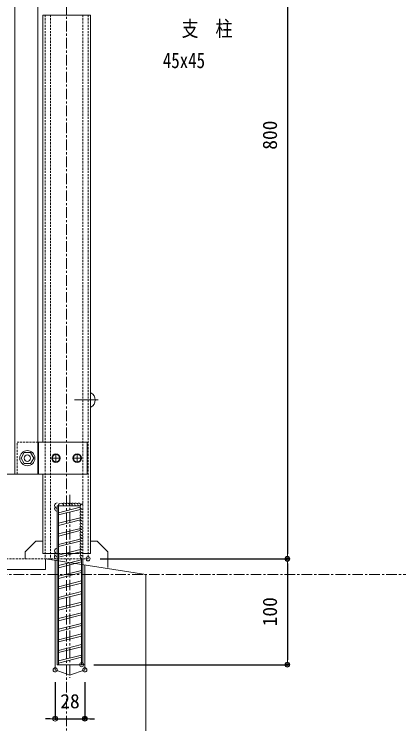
# Model space of a CAD drawing. Units: millimetres, scale not verified. Extents: x -1682 to 1682, y -1188 to 1188.
# Drawn here: x -146 to 217, y -630 to 40 of the extents above; entities that cross this region are included whole.
import ezdxf
from ezdxf.enums import TextEntityAlignment as Align

# ---------------------------------------------------------------- set-up
doc = ezdxf.new("R2010")
doc.units = ezdxf.units.MM
doc.header["$LTSCALE"] = 8
doc.header["$PDMODE"] = 32
doc.header["$PDSIZE"] = 4
for name, pattern in [('USER1', [2, 1.25, -0.25, 0.25, -0.25]), ('USER3', [0.375, 0.25, -0.125]), ('USER4', [2.3, 2, -0.1, 0.1, -0.1])]:
    doc.linetypes.add(name, pattern=pattern)
for name, color, linetype, lineweight in [('0-0_0', 7, 'Continuous', 18), ('0-1_DEFPOINTS', 7, 'Continuous', 18), ('0-3_アンカー', 4, 'Continuous', 18), ('0-5_6ﾊｯﾁﾝｸﾞ', 4, 'Continuous', 18), ('0-6_2躯体線', 4, 'Continuous', 18), ('0-7_3中心線', 2, 'USER1', 18), ('0-C_4アルミ', 6, 'Continuous', 18), ('0-D_KIJUN-A', 2, 'USER1', 18), ('0-F_2躯体隠れ', 6, 'USER3', 18)]:
    doc.layers.add(name, color=color, linetype=linetype, lineweight=lineweight)
doc.layers.add('0-9_1手摺寸法', color=7, linetype='Continuous')
doc.styles.add('ＭＳ ゴシック', font='')
doc.styles.get('ＭＳ ゴシック').set_extended_font_data('MS Gothic')

# ---------------------------------------------------------------- blocks, each defined once
blk = doc.blocks.new('_ORIGIN2')
at = {"layer": '0-0_0'}
blk.add_line((-0.5, 0), (-1, 0), dxfattribs=at)
for radius in [0.5, 0.25]:
    blk.add_circle((0, 0), radius, dxfattribs=at)
blk = doc.blocks.new('D38')
at = {"layer": '0-1_DEFPOINTS'}
for p in [(65.466, -49.952), (253.679, -49.952)]:
    blk.add_point(p, dxfattribs=at)
at = {"layer": '0-9_1手摺寸法'}
for p, q in [((253.679, 745.448), (253.679, -45.352)), ((76.966, -49.952), (253.679, -49.952))]:
    blk.add_line(p, q, dxfattribs=at)
at = {"layer": '0-9_1手摺寸法', "xscale": 4.6, "yscale": 4.6, "rotation": 270}
blk.add_blockref('_ORIGIN2', (253.679, -49.952), dxfattribs=at)
at = {"layer": '0-9_1手摺寸法', "style": 'ＭＳ ゴシック'}
blk.add_text('800', height=13.49, rotation=90, dxfattribs=at).set_placement((247.929, 336.248), align=Align.BOTTOM_LEFT)
blk = doc.blocks.new('D92')
at = {"layer": '0-1_DEFPOINTS'}
for p in [(34.466, -154.856), (62.466, -154.856), (62.466, -200.931)]:
    blk.add_point(p, dxfattribs=at)
at = {"layer": '0-9_1手摺寸法'}
for p, q in [((34.466, -166.356), (34.466, -200.931)), ((62.466, -166.356), (62.466, -200.931)), ((29.866, -200.931), (25.266, -200.931)), ((34.466, -200.931), (62.466, -200.931)), ((67.066, -200.931), (71.666, -200.931))]:
    blk.add_line(p, q, dxfattribs=at)
at = {"layer": '0-9_1手摺寸法', "xscale": 4.6, "yscale": 4.6}
blk.add_blockref('_ORIGIN2', (34.466, -200.931), dxfattribs=at)
at = {"layer": '0-9_1手摺寸法', "xscale": 4.6, "yscale": 4.6, "rotation": 180}
blk.add_blockref('_ORIGIN2', (62.466, -200.931), dxfattribs=at)
at = {"layer": '0-9_1手摺寸法', "style": 'ＭＳ ゴシック'}
blk.add_text('28', height=13.49, dxfattribs=at).set_placement((39.266, -195.181), align=Align.BOTTOM_LEFT)
blk = doc.blocks.new('D93')
at = {"layer": '0-1_DEFPOINTS'}
for p in [(65.466, -49.952), (59.466, -149.952), (253.679, -149.952)]:
    blk.add_point(p, dxfattribs=at)
at = {"layer": '0-9_1手摺寸法'}
for p, q in [((76.966, -49.952), (253.679, -49.952)), ((253.679, -54.552), (253.679, -145.352)), ((70.966, -149.952), (253.679, -149.952))]:
    blk.add_line(p, q, dxfattribs=at)
at = {"layer": '0-9_1手摺寸法', "xscale": 4.6, "yscale": 4.6}
for p, rotation in [((253.679, -49.952), 90), ((253.679, -149.952), 270)]:
    blk.add_blockref('_ORIGIN2', p, dxfattribs=dict(at, rotation=rotation))
at = {"layer": '0-9_1手摺寸法', "style": 'ＭＳ ゴシック'}
blk.add_text('100', height=13.49, rotation=90, dxfattribs=at).set_placement((247.929, -113.752), align=Align.BOTTOM_LEFT)

msp = doc.modelspace()

# ---------------------------------------------------------------- linework, layer by layer
at = {"layer": '0-0_0'}
for p, q in [((-119.024, 39.397), (-119.024, -363.894)), ((-74.024, 39.397), (-74.024, -468.847)), ((-119.024, -393.894), (-119.024, -468.847)), ((-135.651, -467.358), (-125.651, -457.358)), ((-119.024, -457.358), (-125.651, -457.358)), ((-74.024, -457.358), (-67.651, -457.358)), ((-57.651, -467.358), (-67.651, -457.358)), ((-135.651, -467.358), (-135.651, -473.894)), ((-57.651, -467.358), (-57.651, -482.164))]:
    msp.add_line(p, q, dxfattribs=at)
at = {"layer": '0-0_0', "linetype": 'USER4'}
msp.add_line((-119.024, -468.847), (-74.024, -468.847), dxfattribs=at)
at = {"layer": '0-1_DEFPOINTS'}
msp.add_line((-119.024, 39.397), (-74.024, 39.397), dxfattribs=at)
at = {"layer": '0-3_アンカー', "linetype": 'USER3'}
for p, q in [((-116.774, 39.397), (-116.774, -473.894)), ((-111.774, 39.397), (-111.774, -473.894)), ((-81.274, 39.397), (-81.274, -473.894)), ((-76.274, 39.397), (-76.274, -473.894)), ((-76.274, -473.894), (-116.774, -473.894))]:
    msp.add_line(p, q, dxfattribs=at)
at = {"layer": '0-3_アンカー'}
for p, q in [((-105.274, -423.894), (-83.64, -423.894)), ((-105.274, -423.894), (-105.274, -573.894)), ((-104.274, -423.894), (-104.274, -573.894)), ((-83.764, -425.24), (-104.274, -430.368)), ((-83.795, -427.309), (-104.274, -432.429)), ((-83.752, -435.237), (-104.274, -440.368)), ((-83.468, -437.228), (-104.274, -442.429)), ((-83.499, -445.174), (-104.274, -450.368)), ((-83.735, -447.295), (-104.274, -452.429)), ((-83.784, -455.245), (-104.274, -460.368)), ((-83.779, -457.305), (-104.274, -462.429)), ((-83.718, -465.229), (-104.274, -470.368)), ((-83.425, -467.217), (-104.274, -472.429)), ((-82.274, -474.868), (-104.274, -480.368)), ((-82.274, -473.894), (-82.274, -573.894)), ((-81.274, -473.894), (-81.274, -573.894)), ((-82.274, -476.929), (-104.274, -482.429)), ((-82.274, -484.868), (-104.274, -490.368)), ((-82.274, -486.929), (-104.274, -492.429)), ((-82.274, -494.868), (-104.274, -500.368)), ((-82.274, -496.929), (-104.274, -502.429)), ((-82.274, -504.868), (-104.274, -510.368)), ((-82.274, -506.929), (-104.274, -512.429)), ((-82.274, -514.868), (-104.274, -520.368)), ((-82.274, -516.929), (-104.274, -522.429)), ((-82.274, -524.868), (-104.274, -530.368)), ((-82.274, -526.929), (-104.274, -532.429)), ((-82.274, -534.868), (-104.274, -540.368)), ((-82.274, -536.929), (-104.274, -542.429)), ((-82.274, -544.868), (-104.274, -550.368)), ((-82.274, -546.929), (-104.274, -552.429)), ((-82.274, -554.868), (-104.274, -560.368)), ((-82.274, -556.929), (-104.274, -562.429)), ((-82.274, -564.868), (-104.274, -570.368)), ((-82.274, -566.929), (-104.274, -572.429)), ((-105.274, -573.894), (-81.274, -573.894))]:
    msp.add_line(p, q, dxfattribs=at)
for centre, start, end in [((-105.274, -423.623), 90, 270), ((-101.743, -423.894), 0, 180), ((-99.004, -423.894), 0, 122.76881), ((-96.264, -423.894), 0, 122.76881), ((-93.525, -423.894), 0, 122.76881), ((-90.785, -423.894), 0, 122.76881), ((-88.046, -423.894), 0, 122.76881), ((-85.306, -423.894), 22.73398, 122.76881), ((-105.274, -426.363), 147.23119, 270), ((-81.274, -424.792), 90, 270), ((-81.274, -427.531), 147.23119, 270), ((-81.274, -430.271), 147.23119, 270), ((-81.274, -433.01), 147.23119, 270), ((-81.274, -435.75), 147.23119, 270), ((-81.274, -438.489), 147.23119, 270), ((-81.274, -441.229), 147.23119, 270), ((-81.274, -443.968), 147.23119, 270), ((-81.274, -446.708), 147.23119, 270), ((-81.274, -449.447), 147.23119, 270), ((-81.274, -452.187), 147.23119, 270), ((-81.274, -454.926), 147.23119, 270), ((-81.274, -457.666), 147.23119, 270), ((-81.274, -460.405), 147.23119, 270), ((-81.274, -463.144), 147.23119, 270), ((-105.274, -466.424), 90, 270), ((-105.274, -469.164), 147.23119, 270), ((-81.274, -465.884), 147.23119, 270), ((-81.274, -468.623), 147.23119, 270), ((-105.274, -471.903), 147.23119, 231.85813), ((-81.274, -471.363), 147.23119, 270)]:
    msp.add_arc(centre, 2.531, start, end, dxfattribs=at)
at = {"layer": '0-5_6ﾊｯﾁﾝｸﾞ'}
for p, q in [((-103.124, -378.894), (-109.924, -378.894)), ((-106.524, -382.294), (-106.524, -375.494)), ((-83.124, -378.894), (-89.924, -378.894)), ((-86.524, -382.294), (-86.524, -375.494))]:
    msp.add_line(p, q, dxfattribs=at)
msp.add_lwpolyline([(-139.524, -378.894), (-136.524, -384.09), (-130.524, -384.09), (-127.524, -378.894), (-130.524, -373.697), (-136.524, -373.697)], close=True, dxfattribs=at)
for centre, radius in [((-133.524, -378.894), 7.125), ((-106.524, -378.894), 4), ((-86.524, -378.894), 4), ((-133.524, -378.894), 3), ((-106.524, -378.894), 3.4), ((-86.524, -378.894), 3.4)]:
    msp.add_circle(centre, radius, dxfattribs=at)
at = {"layer": '0-6_2躯体線'}
for p, q in [((-74.024, -330.644), (-74.024, -317.144)), ((-73.524, -317.144), (-74.024, -317.144)), ((-88.964, -323.894), (-66.708, -323.894)), ((-73.524, -330.644), (-74.024, -330.644)), ((-116.524, -473.894), (-21.524, -488.894)), ((-116.524, -473.894), (-116.524, -483.894)), ((-107.274, -475.354), (-107.274, -578.798)), ((-79.274, -479.775), (-79.274, -578.798)), ((-161.524, -483.894), (-116.524, -483.894)), ((-21.524, -673.894), (-21.524, -488.894)), ((-93.274, -583.894), (-107.274, -578.798)), ((-93.274, -583.894), (-79.274, -578.798))]:
    msp.add_line(p, q, dxfattribs=at)
msp.add_arc((-77.219, -323.894), 7.695, 298.69866, 61.30134, dxfattribs=at)
at = {"layer": '0-7_3中心線'}
for p, q in [((-96.524, 657.955), (-96.524, -887.018)), ((-93.274, -413.654), (-93.274, -586.293))]:
    msp.add_line(p, q, dxfattribs=at)
at = {"layer": '0-C_4アルミ'}
for p, q in [((-145.399, -393.894), (-145.399, 501.106)), ((-123.524, -393.894), (-123.524, 501.106)), ((-123.524, -363.894), (-77.024, -363.894)), ((-123.024, -393.894), (-123.024, -363.894)), ((-77.024, -393.894), (-77.024, -363.894)), ((-123.524, -393.894), (-166.524, -393.894)), ((-123.524, -393.894), (-77.024, -393.894))]:
    msp.add_line(p, q, dxfattribs=at)
at = {"layer": '0-C_4アルミ', "linetype": 'USER3'}
for p in [(-143.024, -393.894), (-123.524, -363.894)]:
    msp.add_line(p, (-143.024, -363.894), dxfattribs=at)
at = {"layer": '0-D_KIJUN-A'}
msp.add_line((-1362.66, -488.894), (264.192, -488.894), dxfattribs=at)
at = {"layer": '0-F_2躯体隠れ'}
msp.add_line((-171.524, -473.894), (-116.524, -473.894), dxfattribs=at)

# ---------------------------------------------------------------- block references
at = {"layer": '0-9_1手摺寸法'}
for name in ['D38', 'D93', 'D92']:
    msp.add_blockref(name, (-141.739, -423.942), dxfattribs=at)

# ---------------------------------------------------------------- texts
at = {"layer": '0-0_0', "style": 'ＭＳ ゴシック', "width": 0.8}
for s, p in [('支\u3000柱', (12.081, 14.89)), ('45x45', (-5.642, -15.042))]:
    msp.add_text(s, height=14.66, dxfattribs=at).set_placement(p, align=Align.BOTTOM_LEFT)

doc.saveas('drawing.dxf')
